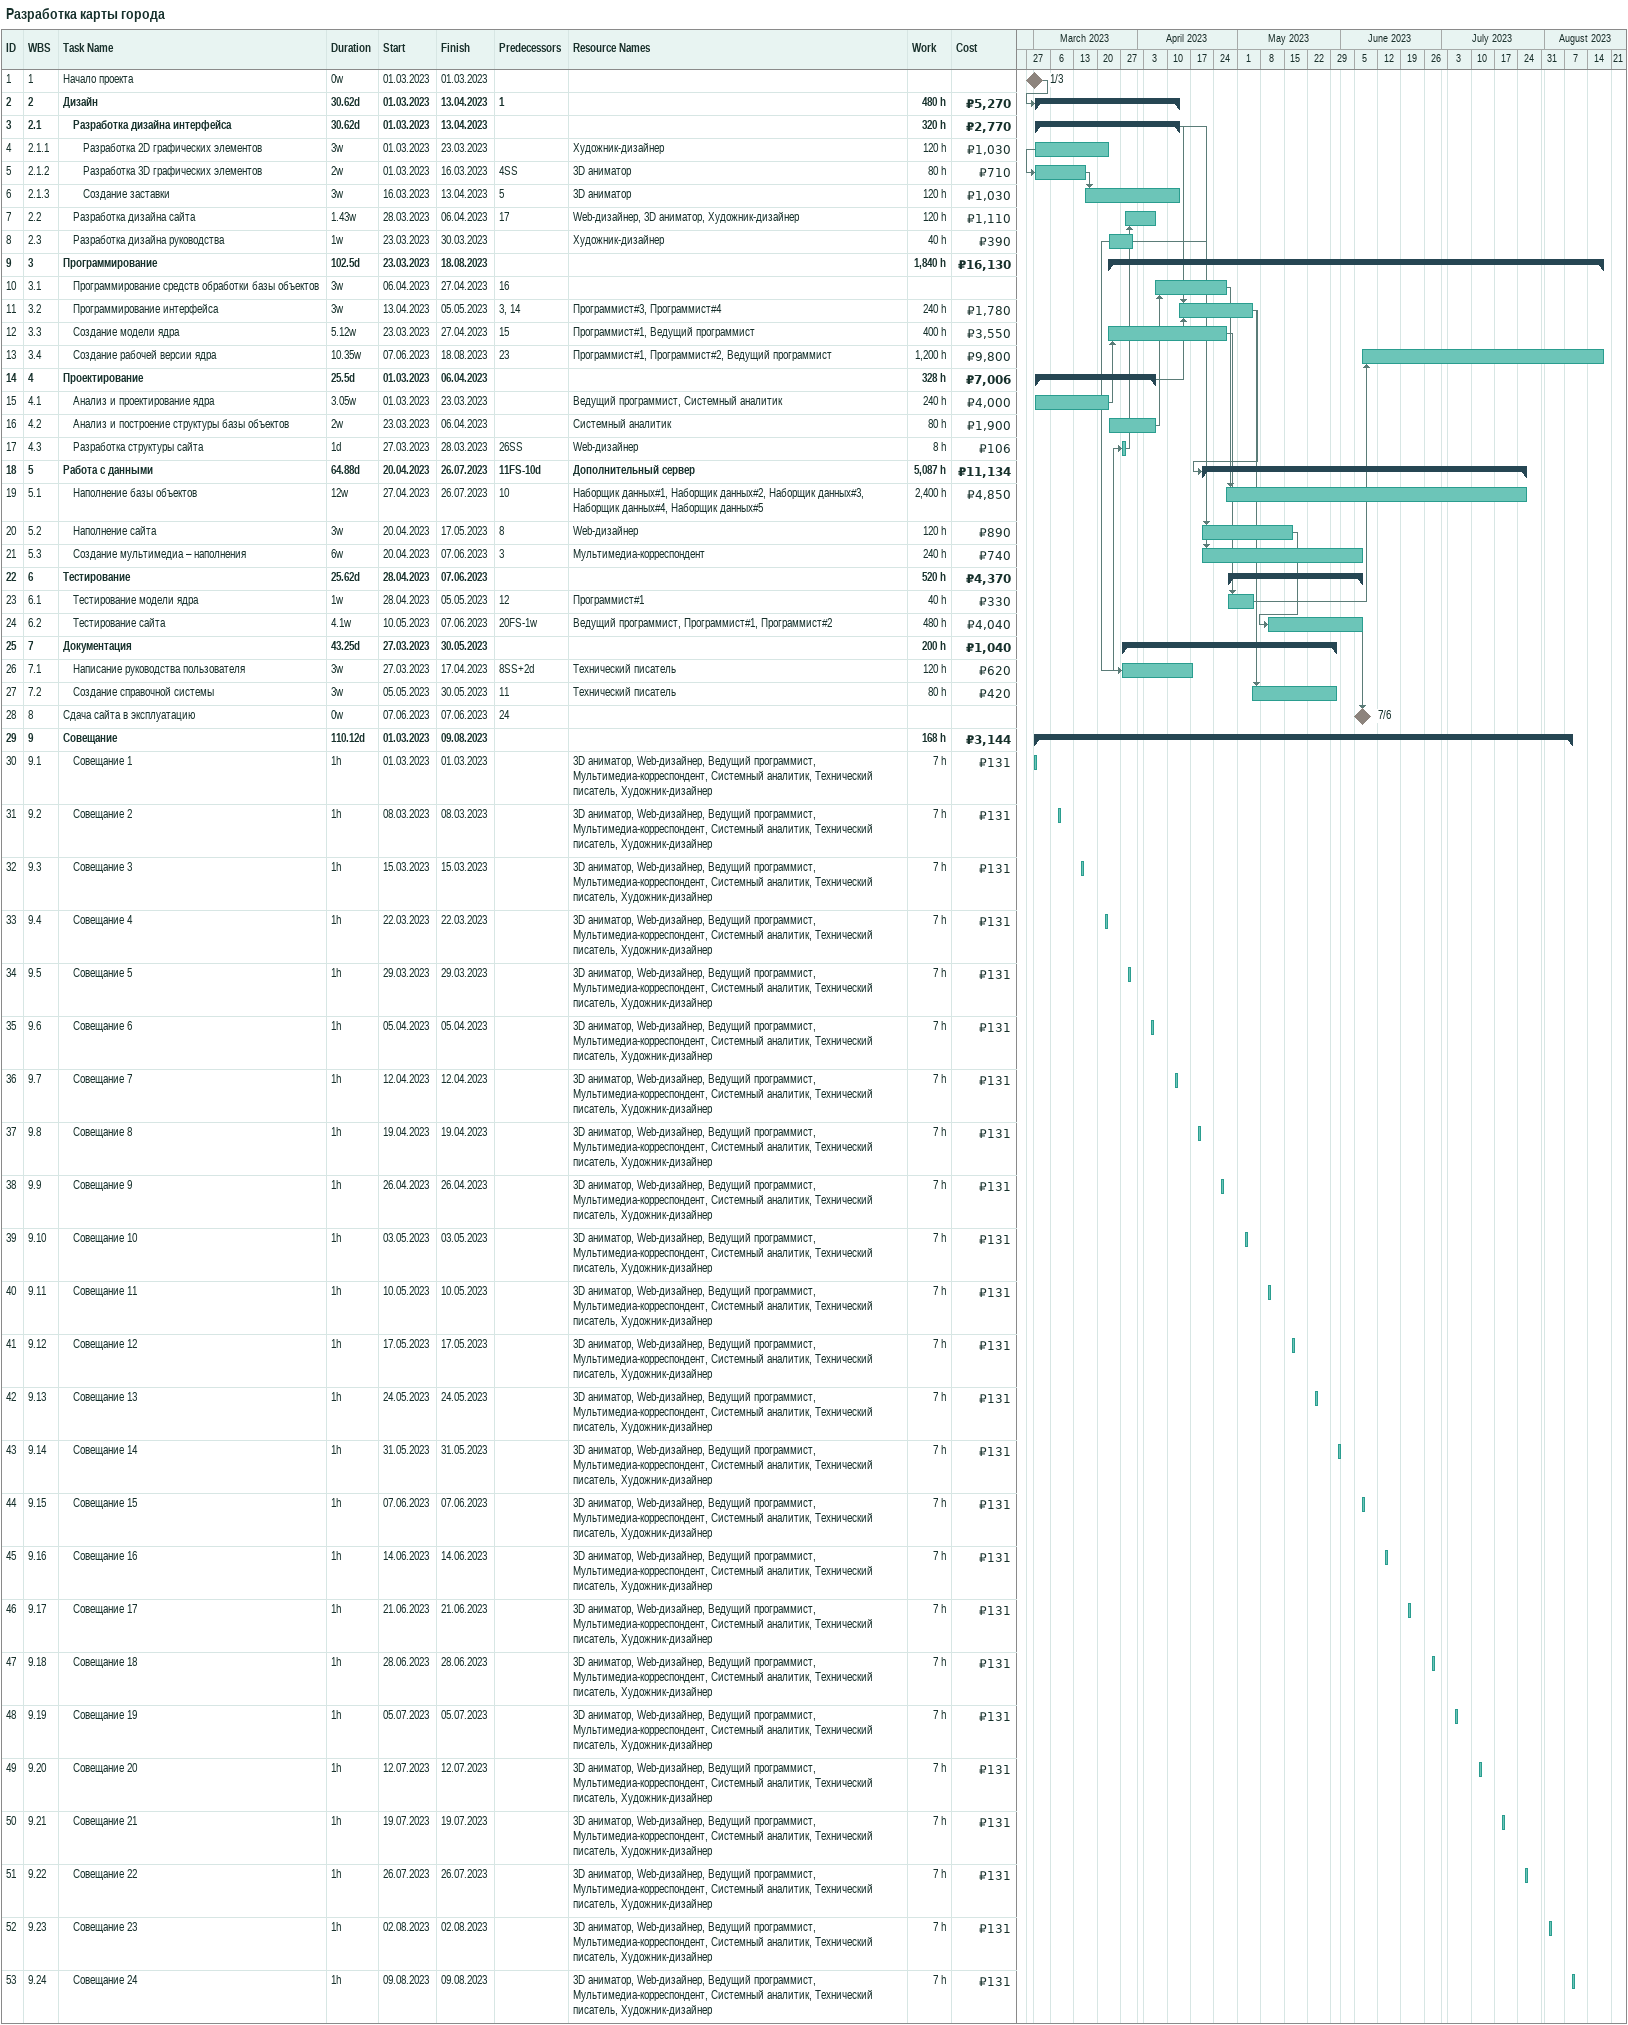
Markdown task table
Разработка карты города

| ID | WBS | Task | Duration | Start | Finish | Predecessors | Resources | Work (h) | Cost (₽) |
|---|---|---|---|---|---|---|---|---|---|
| 1 | 1 | Начало проекта | 0w | 2023-03-01 | 2023-03-01 |  |  |  |  |
| 2 | 2 | **Дизайн** | 30.62d | 2023-03-01 | 2023-04-13 | 1 |  | 480 | 5270 |
| 3 | 2.1 | **Разработка дизайна интерфейса** | 30.62d | 2023-03-01 | 2023-04-13 |  |  | 320 | 2770 |
| 4 | 2.1.1 | Разработка 2D графических элементов | 3w | 2023-03-01 | 2023-03-23 |  | Художник-дизайнер | 120 | 1030 |
| 5 | 2.1.2 | Разработка 3D графических элементов | 2w | 2023-03-01 | 2023-03-16 | 4SS | 3D аниматор | 80 | 710 |
| 6 | 2.1.3 | Создание заставки | 3w | 2023-03-16 | 2023-04-13 | 5 | 3D аниматор | 120 | 1030 |
| 7 | 2.2 | Разработка дизайна сайта | 1.43w | 2023-03-28 | 2023-04-06 | 17 | Web-дизайнер, 3D аниматор, Художник-дизайнер | 120 | 1110 |
| 8 | 2.3 | Разработка дизайна руководства | 1w | 2023-03-23 | 2023-03-30 |  | Художник-дизайнер | 40 | 390 |
| 9 | 3 | **Программирование** | 102.5d | 2023-03-23 | 2023-08-18 |  |  | 1840 | 16130 |
| 10 | 3.1 | Программирование средств обработки базы объектов | 3w | 2023-04-06 | 2023-04-27 | 16 |  |  |  |
| 11 | 3.2 | Программирование интерфейса | 3w | 2023-04-13 | 2023-05-05 | 3, 14 | Программист#3, Программист#4 | 240 | 1780 |
| 12 | 3.3 | Создание модели ядра | 5.12w | 2023-03-23 | 2023-04-27 | 15 | Программист#1, Ведущий программист | 400 | 3550 |
| 13 | 3.4 | Создание рабочей версии ядра | 10.35w | 2023-06-07 | 2023-08-18 | 23 | Программист#1, Программист#2, Ведущий программист | 1200 | 9800 |
| 14 | 4 | **Проектирование** | 25.5d | 2023-03-01 | 2023-04-06 |  |  | 328 | 7006 |
| 15 | 4.1 | Анализ и проектирование ядра | 3.05w | 2023-03-01 | 2023-03-23 |  | Ведущий программист, Системный аналитик | 240 | 4000 |
| 16 | 4.2 | Анализ и построение структуры базы объектов | 2w | 2023-03-23 | 2023-04-06 |  | Системный аналитик | 80 | 1900 |
| 17 | 4.3 | Разработка структуры сайта | 1d | 2023-03-27 | 2023-03-28 | 26SS | Web-дизайнер | 8 | 106 |
| 18 | 5 | **Работа с данными** | 64.88d | 2023-04-20 | 2023-07-26 | 11FS-10d | Дополнительный сервер | 5087 | 11134 |
| 19 | 5.1 | Наполнение базы объектов | 12w | 2023-04-27 | 2023-07-26 | 10 | Наборщик данных#1, Наборщик данных#2, Наборщик данных#3, Наборщик данных#4, Наборщик данных#5 | 2400 | 4850 |
| 20 | 5.2 | Наполнение сайта | 3w | 2023-04-20 | 2023-05-17 | 8 | Web-дизайнер | 120 | 890 |
| 21 | 5.3 | Создание мультимедиа – наполнения | 6w | 2023-04-20 | 2023-06-07 | 3 | Мультимедиа-корреспондент | 240 | 740 |
| 22 | 6 | **Тестирование** | 25.62d | 2023-04-28 | 2023-06-07 |  |  | 520 | 4370 |
| 23 | 6.1 | Тестирование модели ядра | 1w | 2023-04-28 | 2023-05-05 | 12 | Программист#1 | 40 | 330 |
| 24 | 6.2 | Тестирование сайта | 4.1w | 2023-05-10 | 2023-06-07 | 20FS-1w | Ведущий программист, Программист#1, Программист#2 | 480 | 4040 |
| 25 | 7 | **Документация** | 43.25d | 2023-03-27 | 2023-05-30 |  |  | 200 | 1040 |
| 26 | 7.1 | Написание руководства пользователя | 3w | 2023-03-27 | 2023-04-17 | 8SS+2d | Технический писатель | 120 | 620 |
| 27 | 7.2 | Создание справочной системы | 3w | 2023-05-05 | 2023-05-30 | 11 | Технический писатель | 80 | 420 |
| 28 | 8 | Сдача сайта в эксплуатацию | 0w | 2023-06-07 | 2023-06-07 | 24 |  |  |  |
| 29 | 9 | **Совещание** | 110.12d | 2023-03-01 | 2023-08-09 |  |  | 168 | 3144 |
| 30 | 9.1 | Совещание 1 | 1h | 2023-03-01 | 2023-03-01 |  | 3D аниматор, Web-дизайнер, Ведущий программист, Мультимедиа-корреспондент, Системный аналитик, Технический писатель, Художник-дизайнер | 7 | 131 |
| 31 | 9.2 | Совещание 2 | 1h | 2023-03-08 | 2023-03-08 |  | 3D аниматор, Web-дизайнер, Ведущий программист, Мультимедиа-корреспондент, Системный аналитик, Технический писатель, Художник-дизайнер | 7 | 131 |
| 32 | 9.3 | Совещание 3 | 1h | 2023-03-15 | 2023-03-15 |  | 3D аниматор, Web-дизайнер, Ведущий программист, Мультимедиа-корреспондент, Системный аналитик, Технический писатель, Художник-дизайнер | 7 | 131 |
| 33 | 9.4 | Совещание 4 | 1h | 2023-03-22 | 2023-03-22 |  | 3D аниматор, Web-дизайнер, Ведущий программист, Мультимедиа-корреспондент, Системный аналитик, Технический писатель, Художник-дизайнер | 7 | 131 |
| 34 | 9.5 | Совещание 5 | 1h | 2023-03-29 | 2023-03-29 |  | 3D аниматор, Web-дизайнер, Ведущий программист, Мультимедиа-корреспондент, Системный аналитик, Технический писатель, Художник-дизайнер | 7 | 131 |
| 35 | 9.6 | Совещание 6 | 1h | 2023-04-05 | 2023-04-05 |  | 3D аниматор, Web-дизайнер, Ведущий программист, Мультимедиа-корреспондент, Системный аналитик, Технический писатель, Художник-дизайнер | 7 | 131 |
| 36 | 9.7 | Совещание 7 | 1h | 2023-04-12 | 2023-04-12 |  | 3D аниматор, Web-дизайнер, Ведущий программист, Мультимедиа-корреспондент, Системный аналитик, Технический писатель, Художник-дизайнер | 7 | 131 |
| 37 | 9.8 | Совещание 8 | 1h | 2023-04-19 | 2023-04-19 |  | 3D аниматор, Web-дизайнер, Ведущий программист, Мультимедиа-корреспондент, Системный аналитик, Технический писатель, Художник-дизайнер | 7 | 131 |
| 38 | 9.9 | Совещание 9 | 1h | 2023-04-26 | 2023-04-26 |  | 3D аниматор, Web-дизайнер, Ведущий программист, Мультимедиа-корреспондент, Системный аналитик, Технический писатель, Художник-дизайнер | 7 | 131 |
| 39 | 9.10 | Совещание 10 | 1h | 2023-05-03 | 2023-05-03 |  | 3D аниматор, Web-дизайнер, Ведущий программист, Мультимедиа-корреспондент, Системный аналитик, Технический писатель, Художник-дизайнер | 7 | 131 |
| 40 | 9.11 | Совещание 11 | 1h | 2023-05-10 | 2023-05-10 |  | 3D аниматор, Web-дизайнер, Ведущий программист, Мультимедиа-корреспондент, Системный аналитик, Технический писатель, Художник-дизайнер | 7 | 131 |
| 41 | 9.12 | Совещание 12 | 1h | 2023-05-17 | 2023-05-17 |  | 3D аниматор, Web-дизайнер, Ведущий программист, Мультимедиа-корреспондент, Системный аналитик, Технический писатель, Художник-дизайнер | 7 | 131 |
| 42 | 9.13 | Совещание 13 | 1h | 2023-05-24 | 2023-05-24 |  | 3D аниматор, Web-дизайнер, Ведущий программист, Мультимедиа-корреспондент, Системный аналитик, Технический писатель, Художник-дизайнер | 7 | 131 |
| 43 | 9.14 | Совещание 14 | 1h | 2023-05-31 | 2023-05-31 |  | 3D аниматор, Web-дизайнер, Ведущий программист, Мультимедиа-корреспондент, Системный аналитик, Технический писатель, Художник-дизайнер | 7 | 131 |
| 44 | 9.15 | Совещание 15 | 1h | 2023-06-07 | 2023-06-07 |  | 3D аниматор, Web-дизайнер, Ведущий программист, Мультимедиа-корреспондент, Системный аналитик, Технический писатель, Художник-дизайнер | 7 | 131 |
| 45 | 9.16 | Совещание 16 | 1h | 2023-06-14 | 2023-06-14 |  | 3D аниматор, Web-дизайнер, Ведущий программист, Мультимедиа-корреспондент, Системный аналитик, Технический писатель, Художник-дизайнер | 7 | 131 |
| 46 | 9.17 | Совещание 17 | 1h | 2023-06-21 | 2023-06-21 |  | 3D аниматор, Web-дизайнер, Ведущий программист, Мультимедиа-корреспондент, Системный аналитик, Технический писатель, Художник-дизайнер | 7 | 131 |
| 47 | 9.18 | Совещание 18 | 1h | 2023-06-28 | 2023-06-28 |  | 3D аниматор, Web-дизайнер, Ведущий программист, Мультимедиа-корреспондент, Системный аналитик, Технический писатель, Художник-дизайнер | 7 | 131 |
| 48 | 9.19 | Совещание 19 | 1h | 2023-07-05 | 2023-07-05 |  | 3D аниматор, Web-дизайнер, Ведущий программист, Мультимедиа-корреспондент, Системный аналитик, Технический писатель, Художник-дизайнер | 7 | 131 |
| 49 | 9.20 | Совещание 20 | 1h | 2023-07-12 | 2023-07-12 |  | 3D аниматор, Web-дизайнер, Ведущий программист, Мультимедиа-корреспондент, Системный аналитик, Технический писатель, Художник-дизайнер | 7 | 131 |
| 50 | 9.21 | Совещание 21 | 1h | 2023-07-19 | 2023-07-19 |  | 3D аниматор, Web-дизайнер, Ведущий программист, Мультимедиа-корреспондент, Системный аналитик, Технический писатель, Художник-дизайнер | 7 | 131 |
| 51 | 9.22 | Совещание 22 | 1h | 2023-07-26 | 2023-07-26 |  | 3D аниматор, Web-дизайнер, Ведущий программист, Мультимедиа-корреспондент, Системный аналитик, Технический писатель, Художник-дизайнер | 7 | 131 |
| 52 | 9.23 | Совещание 23 | 1h | 2023-08-02 | 2023-08-02 |  | 3D аниматор, Web-дизайнер, Ведущий программист, Мультимедиа-корреспондент, Системный аналитик, Технический писатель, Художник-дизайнер | 7 | 131 |
| 53 | 9.24 | Совещание 24 | 1h | 2023-08-09 | 2023-08-09 |  | 3D аниматор, Web-дизайнер, Ведущий программист, Мультимедиа-корреспондент, Системный аналитик, Технический писатель, Художник-дизайнер | 7 | 131 |
